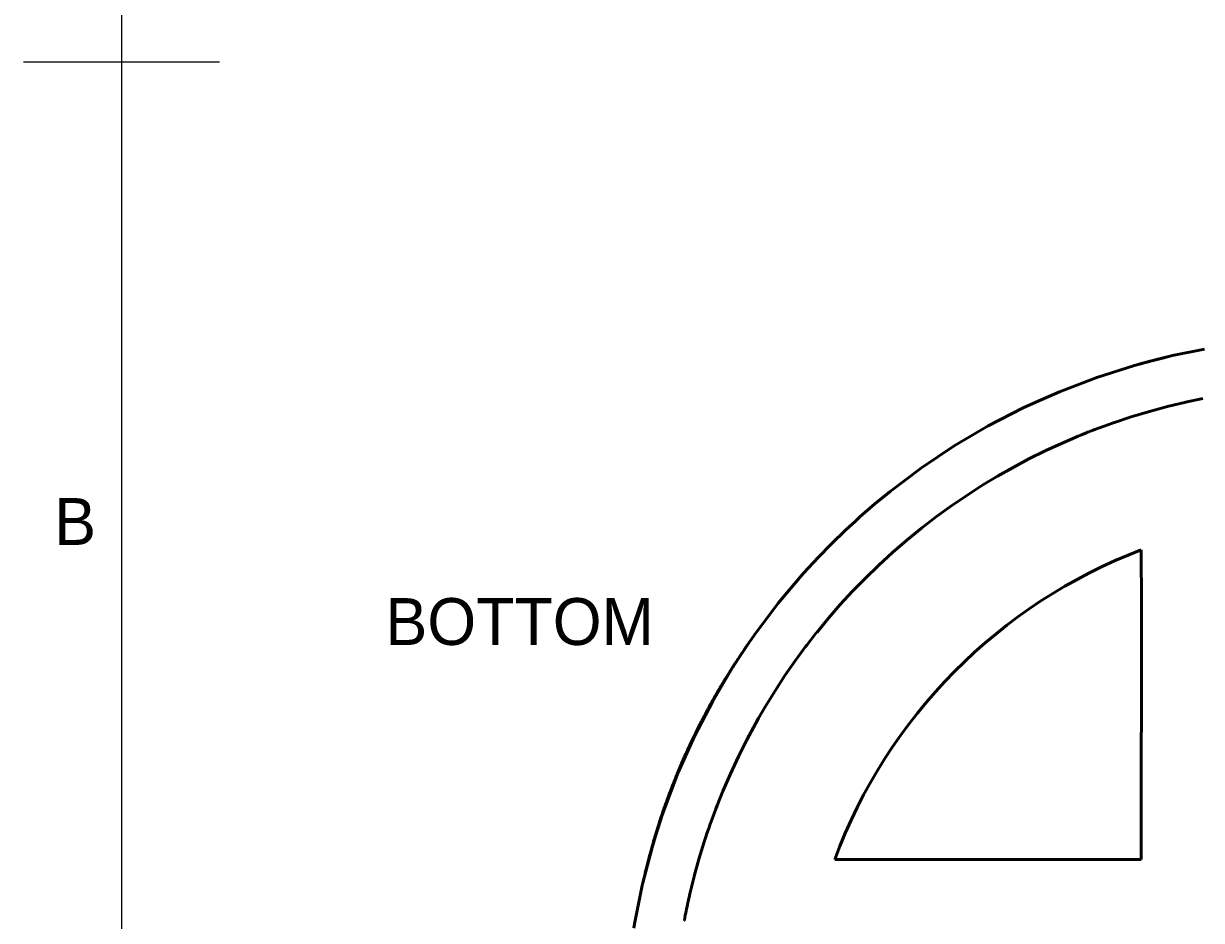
# Model space of a CAD drawing. Header units: inches. Extents: x 0.3 to 10.7, y 0.3 to 8.2.
# Drawn here: x 0.3 to 2.703, y 2.498 to 4.329 of the extents above; entities that cross this region are included whole.
import ezdxf

# ---------------------------------------------------------------- set-up
doc = ezdxf.new("R2010")
doc.units = ezdxf.units.IN
doc.header["$LTSCALE"] = 0.03937
doc.header["$MEASUREMENT"] = 0
for name, color, linetype in [('Annotations', 7, 'Continuous'), ('Border', 7, 'Continuous'), ('Geometries', 7, 'Continuous')]:
    doc.layers.add(name, color=color, linetype=linetype)
doc.styles.add('Shapr0', font='txt', dxfattribs={"height": 0.0957})

msp = doc.modelspace()

# ---------------------------------------------------------------- linework, layer by layer
at = {"layer": 'Border', "linetype": 'Continuous', "lineweight": 15}
for p, q in [((0.5, 8), (0.5, 0.5)), ((0.7, 4.25), (0.3, 4.25))]:
    msp.add_line(p, q, dxfattribs=at)
at = {"layer": 'Geometries', "linetype": 'Continuous', "lineweight": 40}
for p, q in [((2.5734, 3.6332), (2.5796, 3.635)), ((2.5796, 3.635), (2.6166, 3.6447)), ((2.6166, 3.6447), (2.63, 3.648)), ((2.63, 3.648), (2.6335, 3.6488)), ((2.6733, 3.5567), (2.673, 3.5566)), ((2.7055, 3.5634), (2.6733, 3.5567)), ((2.5214, 3.5135), (2.4946, 3.5038)), ((2.4582, 3.4895), (2.451, 3.4866)), ((2.4696, 3.4941), (2.4582, 3.4895)), ((2.4701, 3.4943), (2.4696, 3.4941)), ((2.4707, 3.4946), (2.4701, 3.4943)), ((2.4713, 3.4948), (2.4707, 3.4946)), ((2.4725, 3.4953), (2.4713, 3.4948)), ((2.4737, 3.4957), (2.4725, 3.4953)), ((2.476, 3.4967), (2.4737, 3.4957)), ((2.4784, 3.4976), (2.476, 3.4967)), ((2.4819, 3.499), (2.4784, 3.4976)), ((2.4831, 3.4994), (2.4819, 3.499)), ((2.4861, 3.5005), (2.4831, 3.4994)), ((2.486, 3.5006), (2.488, 3.5014)), ((2.4881, 3.5013), (2.4878, 3.5012)), ((2.4902, 3.5021), (2.4881, 3.5013)), ((2.4925, 3.503), (2.4902, 3.5021)), ((2.4931, 3.5032), (2.4925, 3.503)), ((2.4939, 3.5035), (2.4931, 3.5032)), ((2.4946, 3.5038), (2.4939, 3.5035)), ((1.9771, 3.2952), (1.9968, 3.3134)), ((2.5801, 3.2548), (2.5802, 3.1416)), ((2.5802, 3.1416), (2.58, 2.6226)), ((1.9171, 3.085), (1.9044, 3.0688)), ((1.7568, 3.0311), (1.78, 3.0658)), ((1.7802, 3.0658), (1.7802, 3.0658)), ((1.8977, 3.0601), (1.8972, 3.0595)), ((1.9044, 3.0688), (1.8977, 3.0601)), ((1.7476, 3.0167), (1.7568, 3.0311)), ((1.7561, 3.0298), (1.7561, 3.0298)), ((1.7467, 3.0152), (1.7476, 3.0167)), ((1.7209, 2.7482), (1.7148, 2.7328)), ((1.7266, 2.7622), (1.7209, 2.7482)), ((1.6029, 2.7133), (1.6035, 2.7151)), ((1.7106, 2.7218), (1.7007, 2.6947)), ((1.7106, 2.7218), (1.7148, 2.7329)), ((1.7119, 2.7253), (1.7106, 2.7218)), ((1.7123, 2.7262), (1.7119, 2.7253)), ((1.7127, 2.7274), (1.7123, 2.7262)), ((1.5889, 2.6701), (1.6029, 2.7133)), ((1.7, 2.6925), (1.6984, 2.688)), ((1.6934, 2.6734), (1.692, 2.669)), ((1.6978, 2.6863), (1.6934, 2.6734)), ((1.6984, 2.688), (1.6978, 2.6863)), ((2.58, 2.6226), (1.9546, 2.6225)), ((1.6542, 2.5295), (1.6526, 2.522)), ((1.6546, 2.5316), (1.6542, 2.5295)), ((1.6558, 2.537), (1.6546, 2.5316)), ((1.6572, 2.5433), (1.6558, 2.537)), ((1.6575, 2.5447), (1.6572, 2.5433)), ((1.6499, 2.5087), (1.6479, 2.4981)), ((1.6526, 2.522), (1.6526, 2.5218)), ((1.6479, 2.4981), (1.6478, 2.4979))]:
    msp.add_line(p, q, dxfattribs=at)
at = {"layer": 'Geometries', "linetype": 'Continuous', "lineweight": 40, "flags": 128}
for points in [[(2.7092, 3.6646), (2.6437, 3.6512), (2.6335, 3.6488)], [(2.5734, 3.6332), (2.566, 3.6311), (2.4892, 3.6065), (2.4133, 3.5775), (2.3648, 3.5564)], [(2.6208, 3.6455), (2.6155, 3.6442), (2.6097, 3.6427), (2.6036, 3.6412), (2.5974, 3.6396), (2.5912, 3.6379), (2.5851, 3.6363), (2.5789, 3.6346), (2.5734, 3.633)], [(2.6208, 3.6455), (2.6208, 3.6455), (2.6206, 3.6455), (2.6205, 3.6454), (2.6204, 3.6454), (2.6203, 3.6454), (2.6202, 3.6454), (2.6201, 3.6453), (2.6199, 3.6453), (2.6198, 3.6453), (2.6197, 3.6452), (2.6196, 3.6452), (2.6195, 3.6452), (2.6194, 3.6452), (2.6193, 3.6451), (2.6192, 3.6451), (2.6191, 3.6451), (2.619, 3.6451), (2.6189, 3.645), (2.6188, 3.645), (2.6187, 3.645), (2.6187, 3.645), (2.6186, 3.645), (2.6185, 3.6449), (2.6184, 3.6449), (2.6183, 3.6449), (2.6182, 3.6449), (2.6182, 3.6449), (2.6181, 3.6448), (2.618, 3.6448), (2.618, 3.6448), (2.6179, 3.6448), (2.6178, 3.6448), (2.6178, 3.6448), (2.6177, 3.6447), (2.6176, 3.6447), (2.6176, 3.6447), (2.6175, 3.6447), (2.6175, 3.6447), (2.6174, 3.6447), (2.6174, 3.6447), (2.6173, 3.6446), (2.6173, 3.6446), (2.6172, 3.6446), (2.6172, 3.6446), (2.6171, 3.6446), (2.6171, 3.6446), (2.617, 3.6446), (2.617, 3.6446), (2.6169, 3.6446), (2.6169, 3.6445), (2.6169, 3.6445), (2.6168, 3.6445), (2.6168, 3.6445), (2.6168, 3.6445), (2.6168, 3.6445), (2.6167, 3.6445), (2.6167, 3.6445), (2.6167, 3.6445), (2.6167, 3.6445), (2.6167, 3.6445), (2.6167, 3.6445)], [(2.6336, 3.6486), (2.633, 3.6484), (2.6323, 3.6483), (2.6316, 3.6481), (2.6309, 3.648), (2.6303, 3.6478), (2.6297, 3.6477), (2.6292, 3.6475), (2.6286, 3.6474), (2.6281, 3.6473), (2.6276, 3.6472), (2.6271, 3.647), (2.6267, 3.6469), (2.6263, 3.6468), (2.6259, 3.6467), (2.6255, 3.6467), (2.6252, 3.6466), (2.6248, 3.6465), (2.6246, 3.6464), (2.6243, 3.6464), (2.6241, 3.6463), (2.6239, 3.6463), (2.6237, 3.6462), (2.6235, 3.6462), (2.6234, 3.6461), (2.6233, 3.6461), (2.6232, 3.6461), (2.6231, 3.6461), (2.623, 3.646), (2.6228, 3.646), (2.6227, 3.646), (2.6226, 3.6459), (2.6224, 3.6459), (2.6223, 3.6459), (2.6221, 3.6458), (2.622, 3.6458), (2.6218, 3.6458), (2.6217, 3.6457), (2.6216, 3.6457), (2.6214, 3.6457), (2.6213, 3.6456), (2.6212, 3.6456), (2.621, 3.6456), (2.6209, 3.6455), (2.6208, 3.6455)], [(2.3648, 3.5564), (2.3392, 3.5444), (2.2675, 3.5075), (2.1984, 3.4667), (2.1318, 3.4222), (2.0677, 3.374), (2.0367, 3.3484)], [(2.673, 3.5566), (2.6712, 3.5562), (2.6337, 3.5473), (2.5965, 3.5373), (2.5597, 3.5262)], [(2.5597, 3.5262), (2.5596, 3.5262), (2.5231, 3.5141), (2.5214, 3.5135)], [(2.451, 3.4866), (2.4171, 3.472), (2.3853, 3.4573)], [(2.4878, 3.5012), (2.4869, 3.5009), (2.4861, 3.5005)], [(2.3853, 3.4573), (2.3837, 3.4565), (2.3508, 3.4402), (2.3184, 3.4229), (2.2864, 3.4048), (2.255, 3.3857), (2.224, 3.3658), (2.1935, 3.345), (2.1623, 3.3224), (2.1318, 3.2989), (2.1019, 3.2746), (2.0728, 3.2494), (2.0444, 3.2233), (2.0167, 3.1964), (1.991, 3.17), (1.9661, 3.1429), (1.9419, 3.1152), (1.9186, 3.0869), (1.9171, 3.085)], [(2.0367, 3.3484), (2.0062, 3.3219), (1.9968, 3.3134)], [(1.9771, 3.2952), (1.9471, 3.266), (1.9206, 3.2388)], [(1.9206, 3.2388), (1.8913, 3.207), (1.8392, 3.1455), (1.7909, 3.0814), (1.78, 3.0658)], [(1.7802, 3.0658), (1.7802, 3.0658), (1.7801, 3.0657), (1.7801, 3.0657), (1.7801, 3.0656)], [(1.8972, 3.0595), (1.896, 3.0579), (1.8742, 3.0282), (1.8532, 2.998), (1.833, 2.9671), (1.8128, 2.9342), (1.7993, 2.9111)], [(1.7568, 3.0309), (1.7568, 3.0309), (1.7568, 3.0309), (1.7568, 3.0309), (1.7568, 3.0309), (1.7568, 3.0309), (1.7568, 3.0308), (1.7568, 3.0308), (1.7568, 3.0308), (1.7567, 3.0308), (1.7567, 3.0308), (1.7567, 3.0308), (1.7567, 3.0307), (1.7567, 3.0307), (1.7567, 3.0307), (1.7566, 3.0306), (1.7566, 3.0306), (1.7566, 3.0306), (1.7566, 3.0305), (1.7565, 3.0305), (1.7565, 3.0304), (1.7565, 3.0304), (1.7564, 3.0303), (1.7564, 3.0303), (1.7564, 3.0302), (1.7563, 3.0302), (1.7563, 3.0301), (1.7563, 3.0301), (1.7562, 3.03), (1.7562, 3.0299), (1.7561, 3.0298)], [(1.7454, 3.0132), (1.7057, 2.9457), (1.6688, 2.874), (1.6356, 2.7998), (1.6066, 2.7239), (1.6035, 2.7151)], [(1.7467, 3.0152), (1.7464, 3.0148), (1.7454, 3.0132)], [(1.7345, 2.9958), (1.7345, 2.9958), (1.7344, 2.9956), (1.7343, 2.9955), (1.7342, 2.9954), (1.7342, 2.9952), (1.7341, 2.9951), (1.734, 2.9949), (1.7339, 2.9948), (1.7338, 2.9946), (1.7336, 2.9944), (1.7335, 2.9941), (1.7333, 2.9939), (1.7332, 2.9936), (1.733, 2.9933), (1.7328, 2.993), (1.7326, 2.9927), (1.7324, 2.9923), (1.732, 2.9917), (1.7316, 2.9911), (1.7312, 2.9904), (1.7307, 2.9896), (1.7302, 2.9888), (1.7297, 2.9879), (1.7292, 2.9871), (1.7286, 2.9862), (1.7281, 2.9853), (1.7275, 2.9844), (1.727, 2.9834), (1.7264, 2.9825), (1.7258, 2.9815), (1.7252, 2.9806), (1.7247, 2.9796), (1.7241, 2.9787), (1.7236, 2.9777), (1.723, 2.9768), (1.7224, 2.9758), (1.7218, 2.9748), (1.7213, 2.9738), (1.7206, 2.9728), (1.72, 2.9718), (1.7195, 2.9708), (1.7189, 2.9698), (1.7183, 2.9688), (1.7178, 2.9679), (1.7172, 2.967), (1.7167, 2.9661), (1.7162, 2.9652), (1.7157, 2.9643), (1.7152, 2.9635), (1.7148, 2.9627), (1.7143, 2.9619), (1.7139, 2.9612), (1.7134, 2.9604), (1.7129, 2.9596), (1.7125, 2.9588), (1.7121, 2.9581), (1.7117, 2.9574), (1.7113, 2.9567), (1.711, 2.9562), (1.7107, 2.9557), (1.7104, 2.9552), (1.7101, 2.9547), (1.7099, 2.9542), (1.7096, 2.9537), (1.7093, 2.9532), (1.7089, 2.9526), (1.7086, 2.9519), (1.7082, 2.9513), (1.7078, 2.9506), (1.7075, 2.95), (1.7071, 2.9493), (1.7067, 2.9486), (1.7063, 2.9478), (1.7058, 2.9471), (1.7054, 2.9463), (1.7049, 2.9455), (1.7045, 2.9447), (1.704, 2.9438), (1.7035, 2.943), (1.7031, 2.9421), (1.7026, 2.9412), (1.7021, 2.9403), (1.7015, 2.9392), (1.7008, 2.9381), (1.7002, 2.9369), (1.6995, 2.9358), (1.6989, 2.9345), (1.6982, 2.9333), (1.6976, 2.9322), (1.6969, 2.931), (1.6963, 2.9298), (1.6956, 2.9286), (1.695, 2.9273), (1.6943, 2.9261), (1.6937, 2.9251), (1.6932, 2.9241), (1.6926, 2.923), (1.6921, 2.922), (1.6915, 2.9209), (1.6909, 2.9198), (1.6899, 2.9179), (1.6889, 2.9161), (1.688, 2.9142), (1.687, 2.9124), (1.6861, 2.9106), (1.6851, 2.9088), (1.6842, 2.9071), (1.6833, 2.9054), (1.6825, 2.9037), (1.6816, 2.902), (1.6807, 2.9003), (1.6799, 2.8987), (1.6791, 2.8972), (1.6784, 2.8957), (1.6776, 2.8942), (1.6769, 2.8928), (1.6762, 2.8913), (1.6754, 2.8898), (1.6747, 2.8884), (1.674, 2.8869), (1.6733, 2.8855), (1.6726, 2.8841), (1.6719, 2.8827), (1.6716, 2.8821), (1.6713, 2.8815), (1.671, 2.8809), (1.6707, 2.8804), (1.6705, 2.8798), (1.6702, 2.8793), (1.67, 2.8788), (1.6697, 2.8783), (1.6695, 2.8779), (1.6693, 2.8775), (1.6691, 2.8771), (1.6689, 2.8767), (1.6687, 2.8763), (1.6686, 2.8759), (1.6684, 2.8756), (1.6682, 2.8753), (1.6681, 2.875), (1.668, 2.8747), (1.6678, 2.8745), (1.6677, 2.8742), (1.6676, 2.874), (1.6675, 2.8738), (1.6675, 2.8737), (1.6674, 2.8736), (1.6674, 2.8735), (1.6673, 2.8733), (1.6672, 2.8732), (1.6672, 2.873), (1.6671, 2.8728), (1.6669, 2.8726), (1.6668, 2.8723), (1.6667, 2.8721), (1.6665, 2.8718), (1.6664, 2.8715), (1.6662, 2.8711), (1.6661, 2.8708), (1.6659, 2.8704), (1.6657, 2.87), (1.6654, 2.8693), (1.665, 2.8686), (1.6647, 2.8679), (1.6644, 2.8673), (1.6641, 2.8666), (1.6637, 2.8659), (1.6634, 2.8652), (1.663, 2.8644), (1.6627, 2.8637), (1.6623, 2.8629), (1.6619, 2.8621), (1.6615, 2.8613), (1.6611, 2.8604), (1.6607, 2.8596), (1.6603, 2.8587), (1.6598, 2.8576), (1.6593, 2.8565), (1.6588, 2.8554), (1.6582, 2.8543), (1.6578, 2.8533), (1.6573, 2.8523), (1.6568, 2.8512), (1.6563, 2.8502), (1.6558, 2.8491), (1.6553, 2.848), (1.6548, 2.8469), (1.6544, 2.8458), (1.6539, 2.8448), (1.6534, 2.8436), (1.6528, 2.8425), (1.6521, 2.8409), (1.6514, 2.8392), (1.6506, 2.8376), (1.6499, 2.836), (1.6492, 2.8344), (1.6485, 2.8329), (1.6478, 2.8312), (1.647, 2.8296), (1.6463, 2.828), (1.6456, 2.8264), (1.6449, 2.8248), (1.6443, 2.8232), (1.6436, 2.8217), (1.643, 2.8203), (1.6424, 2.819), (1.6418, 2.8176), (1.6413, 2.8163), (1.6407, 2.815), (1.6402, 2.8137), (1.6396, 2.8125), (1.6391, 2.8113), (1.6386, 2.81), (1.6381, 2.8088), (1.6376, 2.8077), (1.6371, 2.8065), (1.6366, 2.8052), (1.636, 2.8039), (1.6355, 2.8026), (1.635, 2.8014), (1.6345, 2.8002), (1.634, 2.7991), (1.6336, 2.798), (1.6332, 2.797), (1.6327, 2.796), (1.6323, 2.7949), (1.6319, 2.7939), (1.6308, 2.7911), (1.6296, 2.7882), (1.6282, 2.7848), (1.6269, 2.7814), (1.6255, 2.7779), (1.6244, 2.775), (1.6232, 2.7721), (1.6222, 2.7695), (1.622, 2.769), (1.6218, 2.7685), (1.6217, 2.768), (1.6215, 2.7676), (1.6213, 2.7672), (1.6212, 2.7668), (1.621, 2.7664), (1.6209, 2.766), (1.6208, 2.7657), (1.6206, 2.7654), (1.6205, 2.7651), (1.6204, 2.7648), (1.6203, 2.7645), (1.6202, 2.7643), (1.6202, 2.7641), (1.6201, 2.7639), (1.62, 2.7637), (1.62, 2.7636), (1.6199, 2.7635), (1.6199, 2.7634), (1.6198, 2.7632), (1.6198, 2.7631), (1.6197, 2.7628), (1.6196, 2.7626), (1.6195, 2.7623), (1.6194, 2.7621), (1.6193, 2.7618), (1.6192, 2.7614), (1.619, 2.7611), (1.6189, 2.7607), (1.6187, 2.7603), (1.6186, 2.7599), (1.6184, 2.7595), (1.6183, 2.759), (1.6181, 2.7585), (1.6179, 2.7581), (1.6177, 2.7576), (1.6172, 2.7563), (1.6168, 2.755), (1.6163, 2.7537), (1.6158, 2.7524), (1.6153, 2.7511), (1.6147, 2.7496), (1.6142, 2.748), (1.6136, 2.7465), (1.613, 2.7449), (1.6125, 2.7433), (1.6119, 2.7417), (1.6113, 2.74), (1.6107, 2.7385), (1.6102, 2.7369), (1.6096, 2.7353), (1.609, 2.7337), (1.6085, 2.7321), (1.6079, 2.7305), (1.6064, 2.7261), (1.6049, 2.7217), (1.6033, 2.7173), (1.6019, 2.7128), (1.6007, 2.7095), (1.5996, 2.7062), (1.5985, 2.7028), (1.5982, 2.7017), (1.5978, 2.7006), (1.5975, 2.6995), (1.5971, 2.6984), (1.5968, 2.6974), (1.5964, 2.6963), (1.5961, 2.6953), (1.5957, 2.6941), (1.5954, 2.693), (1.595, 2.6919), (1.5947, 2.6908), (1.5944, 2.6898), (1.594, 2.6888), (1.5939, 2.6884), (1.5938, 2.688), (1.5937, 2.6877), (1.5936, 2.6874), (1.5935, 2.6871), (1.5934, 2.6868), (1.5934, 2.6866), (1.5933, 2.6864), (1.5932, 2.6862), (1.5932, 2.686), (1.5931, 2.6858), (1.5931, 2.6857), (1.593, 2.6856), (1.593, 2.6855), (1.593, 2.6854), (1.5929, 2.6852), (1.5929, 2.6851), (1.5928, 2.6849), (1.5927, 2.6846), (1.5927, 2.6844), (1.5926, 2.6841), (1.5925, 2.6838), (1.5924, 2.6835), (1.5923, 2.6831), (1.5921, 2.6826), (1.592, 2.6822), (1.5918, 2.6817), (1.5917, 2.6812), (1.5915, 2.6806), (1.5913, 2.68), (1.5911, 2.6794), (1.5909, 2.6788), (1.5907, 2.6781), (1.5905, 2.6774), (1.5903, 2.6767), (1.5901, 2.676), (1.5899, 2.6752), (1.5896, 2.6745), (1.5894, 2.6737), (1.5889, 2.6721), (1.5885, 2.6706), (1.588, 2.6691), (1.5876, 2.6676), (1.5871, 2.666), (1.5867, 2.6646), (1.586, 2.6622), (1.5853, 2.6599), (1.5847, 2.6577), (1.584, 2.6556), (1.5834, 2.6534), (1.5829, 2.6514), (1.5823, 2.6493), (1.5818, 2.6475), (1.5813, 2.6458), (1.5811, 2.6452), (1.581, 2.6447), (1.5808, 2.6442), (1.5807, 2.6437), (1.5806, 2.6432), (1.5804, 2.6427), (1.5803, 2.6423), (1.5802, 2.6419), (1.5801, 2.6415), (1.58, 2.6411), (1.5799, 2.6407), (1.5798, 2.6404), (1.5797, 2.6401), (1.5796, 2.6399), (1.5796, 2.6396), (1.5795, 2.6394), (1.5795, 2.6392), (1.5794, 2.6391), (1.5794, 2.639), (1.5794, 2.6388), (1.5793, 2.6387), (1.5793, 2.6385), (1.5792, 2.6383), (1.5792, 2.6381), (1.5791, 2.6378), (1.579, 2.6376), (1.5789, 2.6373), (1.5789, 2.637), (1.5788, 2.6367), (1.5787, 2.6364), (1.5786, 2.636), (1.5785, 2.6357), (1.5784, 2.6353), (1.5779, 2.6335), (1.5775, 2.6318), (1.577, 2.6302), (1.5768, 2.6293), (1.5765, 2.6283), (1.5763, 2.6274), (1.576, 2.6265), (1.5758, 2.6255), (1.5755, 2.6246), (1.5752, 2.6234), (1.5749, 2.6222), (1.5746, 2.621), (1.5743, 2.6197), (1.5739, 2.6185), (1.5736, 2.6172), (1.5733, 2.6159), (1.5729, 2.6146), (1.5726, 2.6133), (1.5725, 2.6127), (1.5723, 2.6122), (1.5722, 2.6117), (1.5721, 2.6113), (1.572, 2.6109), (1.5719, 2.6104), (1.5718, 2.6101), (1.5717, 2.6097), (1.5716, 2.6094), (1.5716, 2.6092), (1.5715, 2.6089), (1.5714, 2.6087), (1.5714, 2.6084), (1.5713, 2.6083), (1.5713, 2.6081), (1.5713, 2.608), (1.5712, 2.6078), (1.5712, 2.6077), (1.5711, 2.6075), (1.5711, 2.6073), (1.571, 2.607), (1.571, 2.6067), (1.5709, 2.6064), (1.5708, 2.606), (1.5707, 2.6057), (1.5706, 2.6053), (1.5705, 2.6049), (1.5704, 2.6045), (1.5703, 2.6041), (1.5702, 2.6036), (1.5701, 2.6031), (1.57, 2.6027), (1.5696, 2.6014), (1.5693, 2.6001), (1.569, 2.5987), (1.5686, 2.5972), (1.5683, 2.5958), (1.568, 2.5945), (1.5677, 2.5933), (1.5674, 2.5921), (1.5672, 2.5915), (1.5671, 2.5909), (1.567, 2.5903), (1.5668, 2.5898), (1.5667, 2.5892), (1.5666, 2.5887), (1.5665, 2.5882), (1.5663, 2.5877), (1.5662, 2.5873), (1.5661, 2.5868), (1.566, 2.5864), (1.5659, 2.586), (1.5659, 2.5857), (1.5658, 2.5853), (1.5657, 2.585), (1.5656, 2.5847), (1.5656, 2.5845), (1.5655, 2.5842), (1.5655, 2.584), (1.5654, 2.5838), (1.5654, 2.5837), (1.5654, 2.5836), (1.5654, 2.5835), (1.5653, 2.5834), (1.5653, 2.5832), (1.5652, 2.583), (1.5652, 2.5828), (1.5651, 2.5826), (1.5651, 2.5823), (1.565, 2.582), (1.5649, 2.5817), (1.5649, 2.5813), (1.5648, 2.581), (1.5647, 2.5806), (1.5646, 2.5802), (1.5645, 2.5798), (1.5644, 2.5794), (1.5643, 2.5789), (1.5642, 2.5785), (1.5641, 2.5781), (1.564, 2.5777), (1.5638, 2.5766), (1.5635, 2.5756), (1.5634, 2.5752)], [(1.7993, 2.9111), (1.7936, 2.9009), (1.7754, 2.867), (1.7581, 2.8326), (1.7419, 2.7976), (1.7266, 2.7622)], [(1.7148, 2.7328), (1.7129, 2.7279), (1.7127, 2.7274)], [(1.7007, 2.6947), (1.7002, 2.6933), (1.7, 2.6925)], [(1.5889, 2.6701), (1.5821, 2.6472), (1.5633, 2.5752)], [(1.692, 2.669), (1.6885, 2.6585), (1.6778, 2.6234), (1.6681, 2.5883)], [(1.5633, 2.5752), (1.562, 2.5695), (1.5463, 2.4909), (1.5449, 2.482)], [(1.6681, 2.5883), (1.668, 2.5879), (1.6606, 2.5579)], [(1.6606, 2.5579), (1.6593, 2.5522), (1.6575, 2.5447)], [(1.6526, 2.5218), (1.6514, 2.5162), (1.6499, 2.5087)]]:
    msp.add_lwpolyline(points, dxfattribs=at)
at = {"layer": 'Geometries', "linetype": 'Continuous', "lineweight": 40}
for centre, radius, start, end in [((2.958, 2.2758), 1.4105, 103.4459, 105.5589), ((2.9633, 2.2501), 1.0752, 110.879, 159.7369), ((2.9562, 2.2483), 1.4323, 145.2042, 148.5384), ((2.9885, 2.2236), 1.4727, 146.8106, 148.3744)]:
    msp.add_arc(centre, radius, start, end, dxfattribs=at)

# ---------------------------------------------------------------- texts
at = {"layer": 'Annotations', "linetype": 'Continuous', "lineweight": 15, "insert": (1.0383, 3.1561), "char_height": 0.071775, "width": 3.333335, "attachment_point": 1}
msp.add_mtext('{\\fSF-Mono-Regular-Extended.ttf|b0|i0|c0|p0;\\H1.333333x;BOTTOM}', dxfattribs=at)
at = {"layer": 'Border', "linetype": 'Continuous', "lineweight": 15, "insert": (0.4479, 3.3125), "char_height": 0.0957, "width": 0.0957, "attachment_point": 6, "style": 'Shapr0'}
msp.add_mtext('B', dxfattribs=at)

doc.saveas('drawing.dxf')
